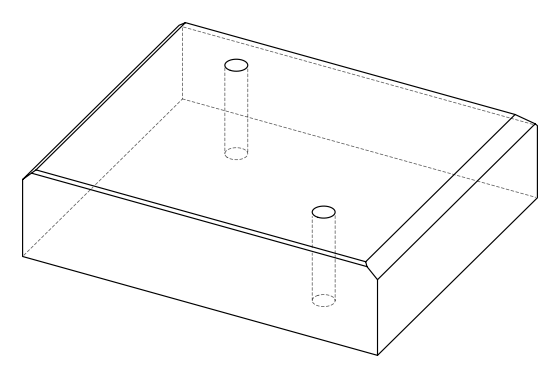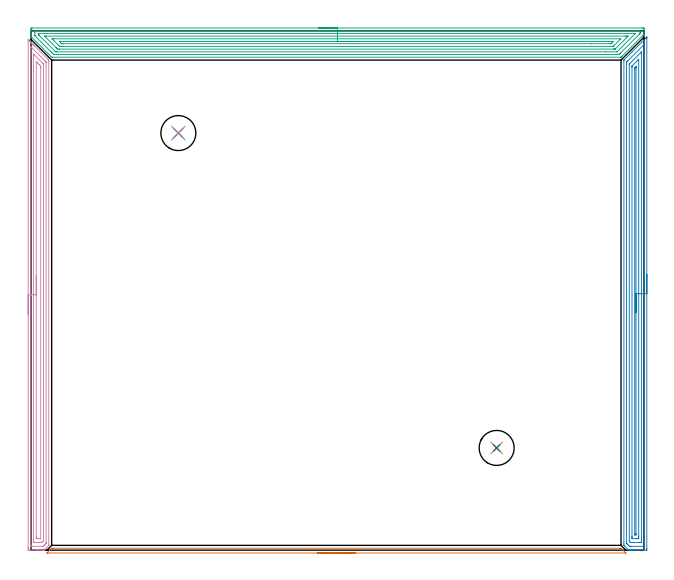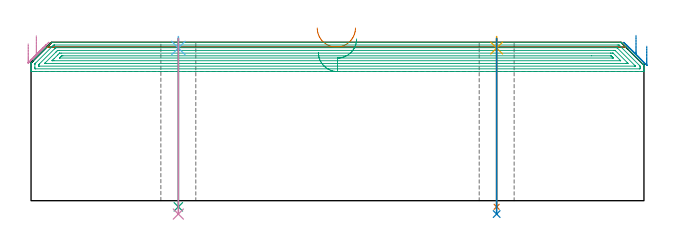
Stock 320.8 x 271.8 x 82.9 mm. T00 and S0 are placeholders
(PLAN: 10 operations, 5 tool changes, 38.7 min)
(1 AREA_MILL | FG_CHAMFER_SURFACE | UGT0205_001 | 2.56 min | 962 mm3)
(2 AREA_MILL_1 | FG_CHAMFER_SURFACE_1 | UGT0205_001 | 10.69 min | 19543 mm3)
(3 AREA_MILL_2 | FG_CHAMFER_SURFACE_2 | UGT0205_001 | 15.23 min | 36755 mm3)
(4 AREA_MILL_3 | FG_CHAMFER_SURFACE_3 | UGT0205_001 | 8.63 min | 15160 mm3)
(5 SPOT_DRILL | STEP1HOLE | NXT0321_9005460120000 | 0.05 min | 181 mm3)
(6 SPOT_DRILL_1 | STEP1HOLE_1 | NXT0321_9005460120000 | 0.05 min | 185 mm3)
(7 DRILL_THROUGH_HOLE_INTO_CENTER | STEP1HOLE | NXT0301_065 | 0.35 min | 5599 mm3)
(8 DRILL_TO_ENLARGE_THROUGH_HOLE | STEP1HOLE | UGT0301_252 | 0.37 min | 15996 mm3)
(9 DRILL_THROUGH_HOLE_INTO_CENTER_1 | STEP1HOLE_1 | NXT0301_065 | 0.35 min | 5603 mm3)
(10 DRILL_TO_ENLARGE_THROUGH_HOLE_1 | STEP1HOLE_1 | UGT0301_252 | 0.37 min | 15997 mm3)
(TOOL UGT0205_001 | Chamfer Mill 20 x 3 x 45 deg. | D20 FL50 Z2)
(TOOL NXT0321_9005460120000 | NC Spot Drill, 142deg, 12mm, Carbide, Uncoated | D12 PA142 FL30 Z2)
(TOOL NXT0301_065 | Carbide Drill 9.4mm [860.1-0940-075A1-MM 2214] | D9.4 PA140 FL98 Z2)
(TOOL UGT0301_252 | Twist Drill 18.3 mm | D18.3 PA118 FL135 Z2)
(OP 1 AREA_MILL)
G17 G21 G94 G90
T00 M6
G54
G17 G0 G90 X169.8 Y-1.5 S1061 M3
G43 Z92.9 H0
Z90.4
G94 G1 X169.762 Z89.528 F250.
X169.648 Z88.664
X169.459 Z87.812
X169.197 Z86.98
X168.863 Z86.174
X168.46 Z85.4
X167.991 Z84.664
X167.46 Z83.972
X166.871 Z83.329
X166.228 Z82.74
X165.536 Z82.208
X164.8 Z81.74
X164.026 Z81.337
X163.22 Z81.003
X162.388 Z80.741
X161.536 Z80.552
X160.672 Z80.438
X159.8 Z80.4
X8.78
X8.464 Y-1.498 Z80.402
X8.311 Y-1.495 Z80.404
X8.307 Y-1.492 Z80.407
X10.133 Y0.334 Z82.232
X10.25 Y0.452 Z82.348
X10.425 Y0.626 Z82.524
X10.542 Y0.743 Z82.642
X10.696 Y0.896 Z82.793
X10.798 Y0.994 Z82.891
X11.589 Y1. Z82.9
X308.011
X308.802 Y0.994 Z82.891
X308.904 Y0.896 Z82.793
X309.174 Y0.626 Z82.526
X311.223 Y-1.422 Z80.476
X311.284 Y-1.486 Z80.412
X311.285 Y-1.495 Z80.403
X311.284 Y-1.499 Z80.399
X159.8 Y-1.5 Z80.4
X158.928 Z80.438
X158.063 Z80.552
X157.212 Z80.741
X156.38 Z81.003
X155.574 Z81.337
X154.8 Z81.74
X154.064 Z82.208
X153.372 Z82.74
X152.729 Z83.329
X152.14 Z83.972
X151.608 Z84.664
X151.14 Z85.4
X150.737 Z86.174
X150.403 Z86.98
X150.141 Z87.812
X149.952 Z88.664
X149.838 Z89.528
X149.8 Z90.4
G0 Z92.9
M5
M2
(OP 2 AREA_MILL_1)
G17 G21 G94 G90
T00 M6
G54
G17 G0 G90 X322.3 Y144.25 S1061 M3
G43 Z92.9 H0
Z80.9
G94 G1 Y144.212 Z80.028 F250.
Y144.098 Z79.163
Y143.909 Z78.312
Y143.647 Z77.48
Y143.313 Z76.674
Y142.91 Z75.9
Y142.442 Z75.164
Y141.91 Z74.472
Y141.321 Z73.829
Y140.678 Z73.24
Y139.986 Z72.708
Y139.25 Z72.24
Y138.476 Z71.837
Y137.67 Z71.503
Y136.838 Z71.241
Y135.986 Z71.052
Y135.122 Z70.938
Y134.25 Z70.9
Y0.625
X322.294 Y0.06 Z70.904
X322.292 Y0.01 Z70.906
X322.235 Y0. Z70.963
X315.864 Z77.331
X315.338 Z77.859
X314.991 Z78.205
X314.465 Z78.731
X314.118 Z79.076
X313.425 Z79.774
X313.156 Z80.044
X312.809 Y0.007 Z80.39
X312.8 Y0.01 Z80.399
X312.624 Y0.178 Z80.576
X312.426 Y0.374 Z80.774
X310.576 Y2.224 Z82.624
X310.389 Y2.412 Z82.809
X310.306 Y2.498 Z82.892
X310.3 Y3.306 Z82.9
Y256.256
X310.304 Y256.495 Z82.89
X310.433 Y256.633 Z82.767
X314.555 Y260.755 Z78.644
X319.44 Y265.641 Z73.758
X321.536 Y267.738 Z71.66
X321.674 Y267.875 Z71.523
X321.83 Y268.031 Z71.368
X321.972 Y268.174 Z71.223
X322.121 Y268.322 Z71.077
X322.271 Y268.476 Z70.918
X322.292 Y268.487 Z70.897
X322.295 Y268.488 Z70.895
X322.299 Y268.396 Z70.899
X322.3 Y268.36 Z70.9
Y134.25
X320.886 Z72.314
Y2.412
X320.884 Y2.075 Z72.316
X320.882 Y2.034 Z72.318
X320.88 Y2.018 Z72.32
X320.869 Y2.01 Z72.331
X320.763 Y2.005 Z72.437
X320.628 Y2.001 Z72.572
X314.118 Z79.082
X313.644 Y2.004 Z79.556
X313.246 Y2.014 Z79.954
X312.84 Y2.412 Z80.36
X312.373 Y2.877 Z80.827
X311.944 Y3.306 Z81.256
X311.797 Y3.457 Z81.403
X311.745 Y3.514 Z81.455
X311.721 Y3.543 Z81.479
X311.719 Y3.56 Z81.481
X311.717 Y3.644 Z81.483
X311.714 Y3.981 Z81.486
Y4.2
Y254.468
X311.716 Y255.141 Z81.484
X311.719 Y255.362 Z81.481
X311.721 Y255.442 Z81.479
X311.771 Y255.51 Z81.429
X311.872 Y255.616 Z81.328
X311.998 Y255.746 Z81.202
X312.373 Y256.124 Z80.827
X320.55 Y264.3 Z72.65
X320.659 Y264.406 Z72.541
X320.834 Y264.572 Z72.366
X320.879 Y264.609 Z72.321
X320.882 Y264.523 Z72.318
X320.885 Y264.3 Z72.315
Y264.107
X320.886 Y134.25 Z72.314
X319.472 Z73.728
X319.471 Y4.2 Z73.729
X319.47 Y4.081 Z73.73
X319.468 Y4.04 Z73.732
X319.465 Y4.015 Z73.735
X319.45 Y4.01 Z73.75
X319.354 Y4.007 Z73.846
X318.676 Y4. Z74.524
X314.118 Y4.001 Z79.082
X313.923 Y4.003 Z79.277
X313.794 Y4.008 Z79.406
X313.698 Y4.013 Z79.502
X313.66 Y4.049 Z79.54
X313.501 Y4.2 Z79.699
X313.246 Y4.457 Z79.954
X313.171 Y4.538 Z80.029
X313.135 Y4.578 Z80.065
X313.129 Y5.094 Z80.071
Y254.081
X313.13 Y254.275 Z80.07
X313.133 Y254.371 Z80.067
X313.135 Y254.415 Z80.065
X313.173 Y254.468 Z80.027
X313.208 Y254.507 Z79.992
X313.246 Y254.546 Z79.954
X319.389 Y260.689 Z73.811
X319.426 Y260.725 Z73.774
X319.448 Y260.737 Z73.752
X319.466 Y260.743 Z73.734
X319.467 Y260.725 Z73.733
X319.47 Y260.651 Z73.73
X319.471 Y260.605 Z73.729
X319.472 Y259.831 Z73.728
Y134.25
X318.057 Z75.143
Y7.316
X318.055 Y6.881 Z75.145
X318.051 Y6.429 Z75.149
X318.032 Y6.01 Z75.168
X317.597 Y6. Z75.603
X316.736 Z76.464
X314.979 Z78.221
X314.571 Y6.01 Z78.629
X314.55 Y6.145 Z78.65
X314.546 Y6.444 Z78.654
X314.543 Y6.881 Z78.657
Y7.34
Y252.681
X314.546 Y253.137 Z78.654
X314.55 Y253.355 Z78.65
X314.561 Y253.401 Z78.639
X314.602 Y253.446 Z78.598
X314.724 Y253.574 Z78.476
X317.609 Y256.46 Z75.591
X317.953 Y256.797 Z75.247
X318.019 Y256.859 Z75.181
X318.051 Y256.876 Z75.149
X318.055 Y256.829 Z75.145
X318.056 Y256.791 Z75.144
X318.057 Y256.691 Z75.143
Y256.256
Y134.25
X316.643 Z76.557
Y8.598
X316.641 Y8.234 Z76.559
X316.638 Y8.053 Z76.562
X316.637 Y8.016 Z76.563
X316.594 Y8.01 Z76.606
X316.513 Y8.003 Z76.687
X316.028 Y8.007 Z77.172
X315.971 Y8.01 Z77.229
X315.963 Y8.015 Z77.237
X315.961 Y8.03 Z77.239
X315.959 Y8.071 Z77.241
X315.957 Y8.238 Z77.243
Y8.573
Y251.86
X315.959 Y252.223 Z77.241
X315.962 Y252.313 Z77.238
X315.964 Y252.354 Z77.236
X315.989 Y252.382 Z77.211
X316.071 Y252.469 Z77.129
X316.279 Y252.681 Z76.921
X316.388 Y252.789 Z76.812
X316.512 Y252.911 Z76.688
X316.617 Y253.01 Z76.583
X316.632 Y253.024 Z76.568
X316.636 Y252.961 Z76.564
X316.642 Y252.778 Z76.558
X316.643 Y252.681 Z76.557
Y252.557
Y134.25
Y133.378 Z76.595
Y132.514 Z76.709
Y131.662 Z76.898
Y130.83 Z77.16
Y130.024 Z77.494
Y129.25 Z77.897
Y128.514 Z78.365
Y127.822 Z78.896
Y127.179 Z79.486
Y126.59 Z80.129
Y126.058 Z80.821
Y125.59 Z81.557
Y125.187 Z82.331
Y124.853 Z83.137
Y124.591 Z83.969
Y124.402 Z84.82
Y124.288 Z85.685
Y124.25 Z86.557
G0 Z92.9
M5
M2
(OP 3 AREA_MILL_2)
G17 G21 G94 G90
T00 M6
G54
G17 G0 G90 X150.4 Y273.3 S1061 M3
G43 Z92.9 H0
Z77.6
G94 G1 X150.438 Z76.728 F250.
X150.552 Z75.864
X150.741 Z75.012
X151.003 Z74.18
X151.337 Z73.374
X151.74 Z72.6
X152.209 Z71.864
X152.74 Z71.172
X153.329 Z70.529
X153.972 Z69.94
X154.664 Z69.408
X155.4 Z68.94
X156.174 Z68.537
X156.98 Z68.203
X157.812 Z67.941
X158.664 Z67.752
X159.528 Z67.638
X160.4 Z67.6
X320.191
X320.365 Y273.298 Z67.602
X320.798 Y273.291 Z67.605
X320.8 Y273.078 Z67.819
Y272.755 Z68.142
Y272.19 Z68.707
Y271.867 Z69.029
Y271.221 Z69.679
Y270.091 Z70.808
X320.799 Y270.005 Z70.892
X320.786 Y269.987 Z70.911
X320.323 Y269.523 Z71.377
X320.191 Y269.39 Z71.508
X320.004 Y269.203 Z71.694
X309.347 Y258.545 Z82.351
X309.107 Y258.306 Z82.593
X309.039 Y258.239 Z82.66
X308.875 Y258.078 Z82.819
X308.795 Y258.003 Z82.889
X308.587 Y258. Z82.9
X11.321
X10.799 Y258.001 Z82.899
X0.162 Y268.637 Z72.261
X0.045 Y268.758 Z72.14
X0.01 Y268.797 Z72.101
X0. Y269.082 Z71.818
Y269.444 Z71.455
Y270.091 Z70.804
Y271.302 Z69.595
Y271.867 Z69.027
Y272.473 Z68.422
X0.003 Y272.755 Z68.14
X0.008 Y273.291 Z67.605
X0.068 Y273.293 Z67.603
X0.609 Y273.3 Z67.6
X160.4
Y271.886 Z69.014
X318.387 Y271.885 Z69.015
X318.406
X318.79 Y271.867 Z69.033
X318.797 Y271.478 Z69.422
X318.798 Y270.979 Z69.921
X318.796 Y270.591 Z70.309
X318.79 Y270.465 Z70.435
X318.718 Y270.379 Z70.521
X318.441 Y270.091 Z70.809
X318.423 Y270.073 Z70.827
X308.586 Y260.236 Z80.664
X308.181 Y259.836 Z81.064
X307.771 Y259.433 Z81.467
X307.708 Y259.419 Z81.481
X307.694 Y259.417 Z81.483
X306.82 Y259.414 Z81.486
X12.232 Y259.415 Z81.485
X12.214
X11.829 Y259.433 Z81.467
X11.321 Y259.931 Z80.969
X10.929 Y260.321 Z80.579
X10.428 Y260.821 Z80.079
X2.394 Y268.857 Z72.043
X2.057 Y269.203 Z71.698
X2.01 Y269.254 Z71.646
X2.007 Y269.301 Z71.599
X2.003 Y269.399 Z71.501
X2. Y269.594 Z71.306
X2.001 Y270.979 Z69.921
X2.002 Y271.369 Z69.531
X2.01 Y271.867 Z69.033
X2.376 Y271.885 Z69.015
X2.394
X160.4 Y271.886 Z69.014
Y270.472 Z70.428
X315.728 Y270.471 Z70.429
X316.241 Y270.468 Z70.432
X316.292 Y270.465 Z70.435
X316.347 Y270.459 Z70.441
X316.301 Y270.409 Z70.491
X315.99 Y270.091 Z70.809
X306.955 Y261.056 Z79.844
X306.801 Y260.904 Z79.996
X306.731 Y260.842 Z80.058
X306.672 Y260.835 Z80.065
X306.546 Y260.833 Z80.068
X306.29 Y260.829 Z80.071
X300.845 Y260.828 Z80.072
X13.489 Y260.829 Z80.071
X13.106 Y260.83 Z80.07
X12.979 Y260.832 Z80.068
X12.882 Y260.835 Z80.065
X12.805 Y260.906 Z79.994
X12.493 Y261.209 Z79.691
X12.214 Y261.486 Z79.414
X4.497 Y269.203 Z71.698
X4.18 Y269.522 Z71.378
X4.043 Y269.666 Z71.234
X4.01 Y269.701 Z71.199
X4.006 Y269.793 Z71.107
X4.003 Y269.912 Z70.988
X4.001 Y270.091 Z70.809
Y270.268 Z70.632
X4.007 Y270.447 Z70.453
X4.01 Y270.466 Z70.434
X4.014 Y270.468 Z70.432
X4.036 Y270.47 Z70.43
X4.084 Y270.471 Z70.429
X4.18 Y270.472 Z70.428
X160.4
Y269.057 Z71.843
X311.41
X311.994 Y269.056 Z71.844
X312.157 Y269.055 Z71.845
X312.31 Y269.051 Z71.849
X312.48 Y269.04 Z71.86
X312.403 Y268.958 Z71.942
X312.263 Y268.814 Z72.086
X312.157 Y268.706 Z72.194
X311.961 Y268.509 Z72.391
X305.908 Y262.458 Z78.442
X305.724 Y262.281 Z78.619
X305.699 Y262.259 Z78.641
X305.667 Y262.25 Z78.65
X305.575 Y262.247 Z78.653
X305.389 Y262.244 Z78.656
X305.016 Y262.243 Z78.657
X304.87
X14.892
X14.745 Y262.244 Z78.656
X13.999 Y262.25 Z78.65
X13.9 Y262.261 Z78.639
X13.795 Y262.362 Z78.538
X13.582 Y262.57 Z78.33
X13.163 Y262.986 Z77.914
X13.106 Y263.042 Z77.858
X7.397 Y268.753 Z72.147
X7.224 Y268.929 Z71.971
X7.14 Y269.018 Z71.882
X7.111 Y269.051 Z71.849
X7.896 Y269.057 Z71.843
X160.4
Y267.643 Z73.257
X308.369
X308.452 Y267.642 Z73.258
X308.586 Y267.638 Z73.262
X308.621 Y267.636 Z73.264
X308.604 Y267.611 Z73.289
X308.586 Y267.586 Z73.314
X308.507 Y267.505 Z73.395
X308.428 Y267.426 Z73.474
X304.874 Y263.874 Z77.026
X304.72 Y263.727 Z77.173
X304.666 Y263.676 Z77.224
X304.558 Y263.664 Z77.236
X304.338 Y263.66 Z77.24
X304.123 Y263.658 Z77.242
X303.448 Y263.657 Z77.243
X303.23
X15.785
X15.108 Y263.659 Z77.241
X15.001 Y263.661 Z77.239
X14.951 Y263.664 Z77.236
X14.892 Y263.714 Z77.186
X14.727 Y263.874 Z77.026
X13.999 Y264.599 Z76.301
X12.06 Y266.538 Z74.362
X11.321 Y267.278 Z73.622
X11.176 Y267.426 Z73.474
X11.033 Y267.578 Z73.322
X10.988 Y267.637 Z73.263
X11.031 Y267.639 Z73.261
X11.105 Y267.642 Z73.258
X11.321 Y267.643 Z73.257
X11.996
X160.4
Y266.229 Z74.671
X304.123
X304.435 Y266.228 Z74.672
X304.629 Y266.225 Z74.675
X304.75 Y266.222 Z74.678
X304.671 Y266.13 Z74.77
X304.605 Y266.059 Z74.841
X304.202 Y265.65 Z75.25
X304.123 Y265.57 Z75.33
X303.715 Y265.167 Z75.733
X303.643 Y265.099 Z75.801
X303.622 Y265.081 Z75.819
X303.592 Y265.078 Z75.822
X303.521 Y265.075 Z75.825
X303.23 Y265.072 Z75.828
X293.429 Y265.071 Z75.829
X16.677
X16.365 Y265.072 Z75.828
X16.076 Y265.076 Z75.824
X16.005 Y265.078 Z75.822
X15.968 Y265.091 Z75.809
X15.92 Y265.136 Z75.764
X15.785 Y265.265 Z75.635
X15.398 Y265.65 Z75.25
X14.892 Y266.158 Z74.742
X14.84 Y266.218 Z74.682
X14.838 Y266.222 Z74.678
X14.846 Y266.224 Z74.676
X14.892 Y266.227 Z74.673
X15.203 Y266.229 Z74.671
X160.4
X161.272 Z74.709
X162.137 Z74.823
X162.988 Z75.012
X163.82 Z75.274
X164.626 Z75.608
X165.4 Z76.011
X166.136 Z76.48
X166.828 Z77.011
X167.471 Z77.6
X168.06 Z78.243
X168.592 Z78.935
X169.06 Z79.671
X169.463 Z80.445
X169.797 Z81.251
X170.059 Z82.083
X170.248 Z82.935
X170.362 Z83.8
X170.4 Z84.671
G0 Z92.9
M5
M2
(OP 4 AREA_MILL_3)
G17 G21 G94 G90
T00 M6
G54
G17 G0 G90 X-1.5 Y123.65 S1061 M3
G43 Z92.9 H0
Z82.1
G94 G1 Y123.688 Z81.228 F250.
Y123.802 Z80.363
Y123.991 Z79.512
Y124.253 Z78.68
Y124.587 Z77.874
Y124.99 Z77.1
Y125.459 Z76.364
Y125.99 Z75.672
Y126.579 Z75.029
Y127.222 Z74.44
Y127.914 Z73.908
Y128.65 Z73.44
Y129.424 Z73.037
Y130.23 Z72.703
Y131.062 Z72.441
Y131.914 Z72.252
Y132.779 Z72.138
Y133.65 Z72.1
Y267.04
X-1.496 Y267.284 Z72.103
X-1.495 Y267.285 Z72.104
X-1.483 Y267.284 Z72.116
X-1.186 Y266.986 Z72.413
X-0.976 Y266.778 Z72.62
X-0.888 Y266.689 Z72.711
X-0.77 Y266.57 Z72.83
X-0.681 Y266.483 Z72.915
X-0.591 Y266.391 Z73.009
X-0.476 Y266.277 Z73.123
X-0.385 Y266.187 Z73.211
X-0.293 Y266.094 Z73.306
X-0.183 Y265.983 Z73.417
X-0.09 Y265.892 Z73.506
X0.005 Y265.796 Z73.604
X0.111 Y265.69 Z73.71
X0.206 Y265.596 Z73.802
X0.302 Y265.498 Z73.902
X0.404 Y265.396 Z74.004
X0.501 Y265.301 Z74.097
X0.6 Y265.201 Z74.199
X0.698 Y265.103 Z74.297
X0.797 Y265.005 Z74.393
X0.897 Y264.903 Z74.497
X0.991 Y264.809 Z74.591
X1.092 Y264.71 Z74.688
X1.195 Y264.605 Z74.794
X1.285 Y264.516 Z74.884
X1.388 Y264.414 Z74.984
X1.493 Y264.308 Z75.092
X1.578 Y264.222 Z75.178
X1.683 Y264.119 Z75.28
X1.79 Y264.01 Z75.39
X1.872 Y263.929 Z75.471
X1.979 Y263.823 Z75.575
X8.776 Y257.025 Z82.373
X9.228 Y256.571 Z82.827
X9.301 Y256.495 Z82.882
X9.3 Y255.974 Z82.9
X9.294 Y3.203 Z82.894
X9.29 Y2.532 Z82.887
X9.282 Y2.493 Z82.88
X9.243 Y2.442 Z82.842
X6.926 Y0.126 Z80.525
X6.8 Y0.01 Z80.395
X6.676 Y0. Z80.275
X5.885 Z79.485
X5.23 Z78.825
X4.016 Z77.613
X3.457 Z77.051
X2.85 Z76.445
X-0.976 Y0.001 Z72.621
X-1.208 Y0.003 Z72.389
X-1.492 Y0.008 Z72.106
X-1.494 Y0.09 Z72.104
X-1.498 Y0.611 Z72.102
X-1.5 Y1.139 Z72.1
Y133.65
X-0.086 Z73.514
Y263.113
X-0.079 Y263.334 Z73.521
X-0.073 Y263.412 Z73.527
X-0.02 Y263.365 Z73.58
X0.037 Y263.311 Z73.637
X0.233 Y263.117 Z73.833
X7.375 Y255.974 Z80.975
X7.752 Y255.591 Z81.352
X7.859 Y255.48 Z81.459
X7.879 Y255.442 Z81.479
X7.881 Y255.418 Z81.481
X7.884 Y255.308 Z81.484
X7.886 Y255.085 Z81.486
X7.88 Y4.183 Z81.48
X7.873 Y3.742 Z81.473
X7.868 Y3.529 Z81.468
X7.763 Y3.418 Z81.363
X7.64 Y3.29 Z81.24
X7.321 Y2.97 Z80.921
X6.748 Y2.397 Z80.348
X6.43 Y2.082 Z80.03
X6.384 Y2.04 Z79.984
X6.356 Y2.017 Z79.956
X6.313 Y2.01 Z79.913
X6.117 Y2.005 Z79.717
X5.624 Y2. Z79.224
X0.304 Y2.001 Z73.904
X0.053 Y2.005 Z73.653
X-0.049 Y2.01 Z73.551
X-0.079 Y2.019 Z73.521
X-0.082 Y2.065 Z73.518
X-0.084 Y2.174 Z73.516
X-0.086 Y2.393 Z73.514
Y133.65
X1.328 Z74.928
X1.329 Y258.653 Z74.929
Y259.009
X1.333 Y259.546 Z74.933
X1.334 Y259.552 Z74.934
X1.349 Y259.546 Z74.949
X1.683 Y259.216 Z75.283
X6.117 Y254.784 Z79.717
X6.412 Y254.485 Z80.012
X6.448 Y254.446 Z80.048
X6.463 Y254.426 Z80.063
X6.465 Y254.402 Z80.065
X6.469 Y254.308 Z80.069
X6.471 Y254.189 Z80.071
X6.465 Y5.076 Z80.065
X6.464 Y4.726 Z80.064
X6.461 Y4.608 Z80.061
X6.459 Y4.569 Z80.059
X6.443 Y4.55 Z80.043
X6.4 Y4.504 Z80.
X6.083 Y4.183 Z79.683
X5.91 Y4.021 Z79.51
X5.593 Y4.008 Z79.193
X5.41 Y4.001 Z79.01
X1.683 Z75.283
X1.502 Y4.003 Z75.102
X1.381 Y4.007 Z74.981
X1.341 Y4.01 Z74.941
X1.335 Y4.024 Z74.935
X1.333 Y4.064 Z74.933
X1.33 Y4.183 Z74.93
X1.329 Y4.54 Z74.929
X1.328 Y5.076 Z74.928
Y133.65
X2.743 Z76.343
Y255.081
X2.746 Y255.657 Z76.346
X2.747 Y255.689 Z76.347
X2.748 Y255.691 Z76.348
X2.764 Y255.679 Z76.364
X2.85 Y255.598 Z76.45
X3.023 Y255.428 Z76.623
X3.37 Y255.081 Z76.97
X4.263 Y254.189 Z77.863
X4.343 Y254.108 Z77.943
X4.747 Y253.701 Z78.347
X4.949 Y253.495 Z78.549
X5.047 Y253.393 Z78.647
X5.05 Y253.296 Z78.65
X5.056 Y252.578 Z78.656
X5.057 Y252.403 Z78.657
X5.051 Y6.149 Z78.651
X5.05 Y6.047 Z78.65
X5.048 Y6.018 Z78.648
X5.045 Y6.01 Z78.645
X5.038 Y6.007 Z78.638
X4.985 Y6.003 Z78.585
X4.771 Y6.001 Z78.371
X4.343 Y6. Z77.943
X3.457 Z77.057
X3.019 Y6.001 Z76.619
X2.816 Y6.005 Z76.416
X2.766 Y6.008 Z76.366
X2.749 Y6.012 Z76.349
X2.748 Y6.027 Z76.348
X2.745 Y6.095 Z76.345
X2.743 Y6.688 Z76.343
Y6.862
Y133.65
Y134.522 Z76.381
Y135.387 Z76.495
Y136.238 Z76.683
Y137.07 Z76.946
Y137.876 Z77.28
Y138.65 Z77.682
Y139.386 Z78.151
Y140.078 Z78.682
Y140.721 Z79.272
Y141.311 Z79.915
Y141.842 Z80.607
Y142.31 Z81.343
Y142.713 Z82.116
Y143.047 Z82.922
Y143.309 Z83.754
Y143.498 Z84.606
Y143.612 Z85.471
Y143.65 Z86.343
G0 Z92.9
M5
M2
(OP 5 SPOT_DRILL)
G17 G21 G94 G90
T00 M6
G54
G17 G0 G90 X243.7 Y53.5 S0 M3
G43 Z92.9 H0
G94 G81 G98 Z79.9 F250. R85.9
G80
M5
M2
(OP 6 SPOT_DRILL_1)
G17 G21 G94 G90
T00 M6
G54
G17 G0 G90 X77.1 Y218.3 S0 M3
G43 Z92.9 H0
G94 G81 G98 Z79.9 F250. R85.9
G80
M5
M2
(OP 7 DRILL_THROUGH_HOLE_INTO_CENTER)
G17 G21 G94 G90
T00 M6
G54
G17 G0 G90 X243.7 Y53.5 S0 M3
G43 Z92.9 H1
G94 G73 G98 Z-3.211 F250. Q8.611 R84.9
G80
M5
M2
(OP 8 DRILL_TO_ENLARGE_THROUGH_HOLE)
G17 G21 G94 G90
T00 M6
G54
G17 G0 G90 X243.7 Y53.5 S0 M3
G43 Z92.9 H0
G94 G73 G98 Z-6.998 F250. Q17.98 R84.9
G80
M5
M2
(OP 9 DRILL_THROUGH_HOLE_INTO_CENTER_1)
G17 G21 G94 G90
T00 M6
G54
G17 G0 G90 X77.1 Y218.3 S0 M3
G43 Z92.9 H1
G94 G73 G98 Z-3.211 F250. Q8.611 R84.9
G80
M5
M2
(OP 10 DRILL_TO_ENLARGE_THROUGH_HOLE_1)
G17 G21 G94 G90
T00 M6
G54
G17 G0 G90 X77.1 Y218.3 S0 M3
G43 Z92.9 H0
G94 G73 G98 Z-6.998 F250. Q17.98 R84.9
G80
M5
M2
